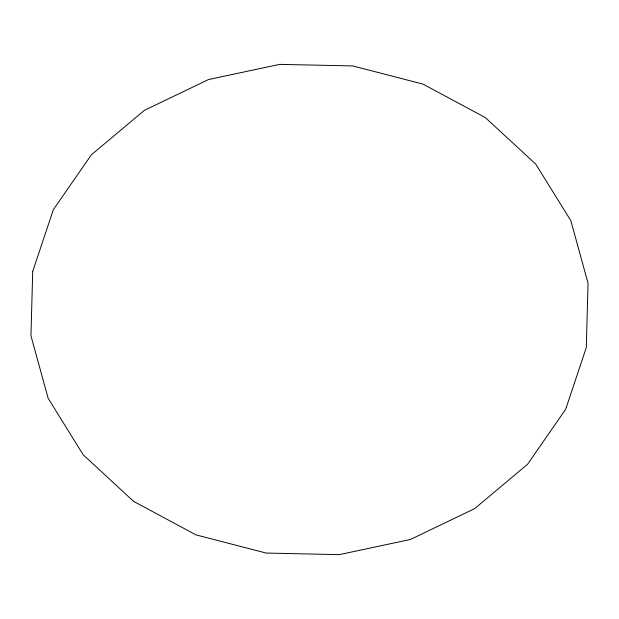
<?xml version="1.0" encoding="UTF-8"?>
<svg xmlns="http://www.w3.org/2000/svg" width="619" height="619" viewBox="0 0 619 619"><rect width="100%" height="100%" fill="white"/><g stroke="black" fill="none" stroke-linecap="round" stroke-linejoin="round"><path stroke-width="0.93" d="M32.714 271.432L30.95 335.769L48.166 398.319L83.194 454.81L133.642 501.405L196.076 534.917L266.24 553.069L339.351 554.624L410.428 539.474L474.626 508.648L527.574 464.258L565.658 409.314L586.286 347.569L588.05 283.231L570.834 220.681L535.806 164.19L485.358 117.595L422.924 84.083L352.76 65.931L279.649 64.376L208.572 79.526L144.374 110.352L91.426 154.742L53.342 209.686L32.714 271.432"/></g></svg>
